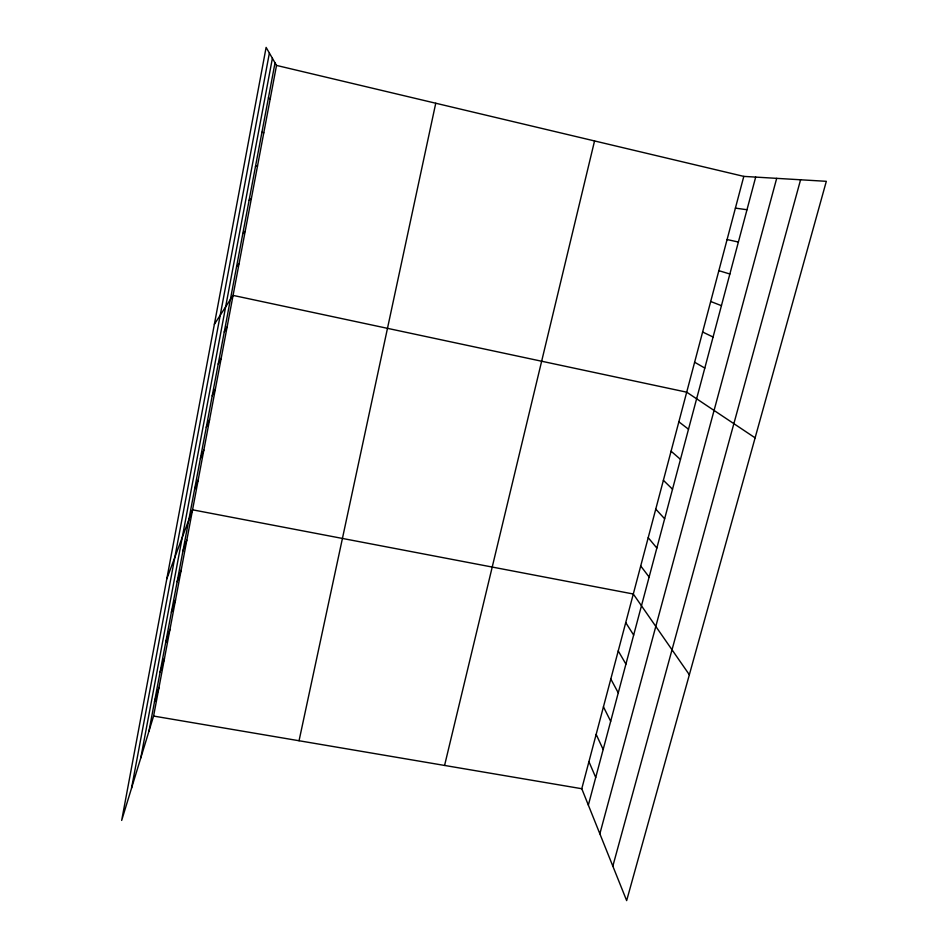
<?xml version="1.0" encoding="UTF-8"?>
<svg xmlns="http://www.w3.org/2000/svg" width="948" height="948" viewBox="0 0 948 948"><rect width="100%" height="100%" fill="white"/><g stroke="black" fill="none" stroke-linecap="round" stroke-linejoin="round"><path stroke-width="1.42" d="M131.559 788.096L269.386 53.064M140.79 757.902L272.396 58.278M148.943 731.228L275.027 62.841M153.588 716.06L276.52 65.424L266.115 47.4L121.676 820.411L153.588 716.06L581.776 788.724L626.652 900.6L826.324 181.317L743.801 176.387L276.52 65.424M299.047 740.744L435.748 103.237M444.576 765.439L594.55 140.944M581.776 788.724L743.801 176.387M588.353 805.089L755.686 177.098M599.859 833.802L776.685 178.354M612.835 866.14L800.574 179.776M154.477 701.923L158.991 687.442M160.058 672.322L164.442 658.564M165.699 642.424L169.953 629.389M171.398 612.23L175.522 599.942M177.146 581.728L181.139 570.186M182.964 550.918L186.815 540.147M166.824 578.801L192.551 509.811L633.3 594.005L689.35 674.751M194.589 489.263L198.168 480.079M200.407 458.441L203.844 450.051M206.273 427.299L209.567 419.727M212.21 395.849L215.362 389.107M218.206 364.079L221.204 358.178M224.261 331.978L227.105 326.941M214.378 324.275L233.066 295.397L686.707 392.176L755.106 437.846M236.562 266.779L239.086 263.532M242.807 233.682L245.165 231.348M249.111 200.229L251.303 198.843M255.486 166.421L257.512 165.995M735.399 208.122L746.988 209.733M727.092 239.548L738.385 242.036M261.932 132.258L263.781 132.815M718.857 270.666L729.865 274.008M710.704 301.488L721.428 305.671M702.622 332.013L713.074 337.026M694.623 362.231L704.802 368.061M678.863 421.824L688.509 429.219M671.089 451.201L680.474 459.365M268.45 97.739L270.121 99.291M663.387 480.304L672.523 489.204M655.755 509.123L664.643 518.769M648.207 537.682L656.846 548.039M640.718 565.968L649.119 577.036M625.739 622.611L633.655 635.065M618.238 650.944L625.917 664.086M610.808 679.017L618.262 692.834M603.449 706.829L610.678 721.298M596.162 734.38L603.165 749.501M588.933 761.682L595.723 777.431"/></g></svg>
